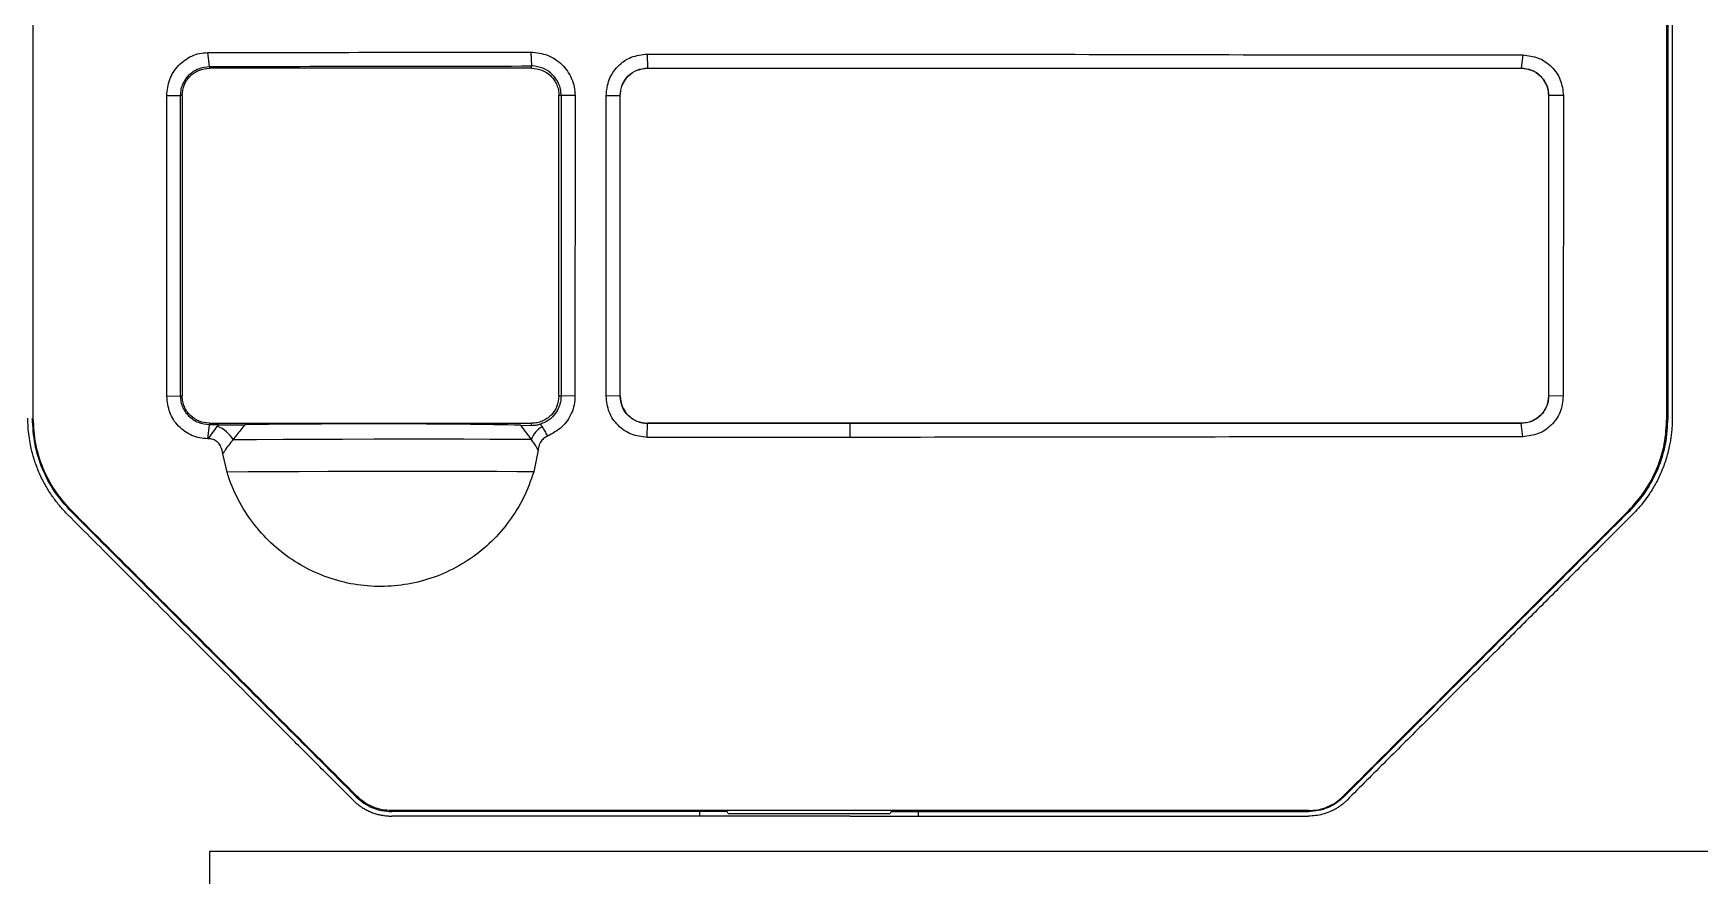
# Model space of a CAD drawing. Header units: millimetres. Extents: x 123.5 to 144.3, y 105.4 to 121.6.
# Drawn here: x 126.277 to 129.634, y 111.649 to 113.345 of the extents above; entities that cross this region are included whole.
import ezdxf

# ---------------------------------------------------------------- set-up
doc = ezdxf.new("R2010")
doc.units = ezdxf.units.MM
doc.layers.add('WIRES', color=7, linetype='Continuous')

msp = doc.modelspace()

# ---------------------------------------------------------------- linework, layer by layer
at = {"color": 7, "linetype": 'Continuous'}
for p, q in [((126.6318, 113.2783), (126.6282, 113.3063)), ((127.279, 113.3074), (127.2808, 113.2794)), ((127.5134, 113.3033), (127.9225, 113.3034)), ((127.5134, 113.3033), (127.5146, 113.2753)), ((129.278, 113.3015), (129.2745, 113.2753)), ((126.6318, 113.2783), (126.6318, 113.277)), ((126.6318, 113.277), (126.6318, 113.2748)), ((127.2808, 113.2748), (126.6318, 113.2748)), ((127.2808, 113.2794), (127.2808, 113.2781)), ((127.2808, 113.2748), (127.2808, 113.2781)), ((127.5145, 113.2753), (127.5145, 113.2748)), ((127.5145, 113.2748), (127.9225, 113.2748)), ((127.5146, 113.2753), (127.9225, 113.2753)), ((127.9225, 113.2748), (127.9225, 113.2753)), ((129.2745, 113.2753), (129.2745, 113.2748)), ((126.5457, 113.2197), (126.5735, 113.2198)), ((126.5458, 112.6142), (126.5457, 113.2197)), ((126.5736, 112.6148), (126.5735, 113.2198)), ((126.5747, 113.2198), (126.5735, 113.2198)), ((126.5768, 113.2198), (126.5747, 113.2198)), ((126.5768, 113.2198), (126.5768, 112.6148)), ((127.3358, 112.6148), (127.3358, 113.2198)), ((127.3391, 113.2198), (127.3358, 113.2198)), ((127.3391, 113.2198), (127.3404, 113.2198)), ((127.3404, 113.2198), (127.3402, 112.6148)), ((127.3684, 113.2198), (127.3404, 113.2198)), ((127.3684, 113.2198), (127.3682, 112.6141)), ((127.431, 112.6141), (127.431, 113.2198)), ((127.431, 113.2198), (127.4591, 113.2198)), ((127.4591, 112.6148), (127.4591, 113.2198)), ((127.4591, 113.2198), (127.4595, 113.2198)), ((127.4595, 112.6148), (127.4595, 113.2198)), ((129.3295, 113.2198), (129.3295, 112.6148)), ((129.33, 113.2198), (129.3295, 113.2198)), ((129.3599, 113.2197), (129.33, 113.2198)), ((129.33, 113.2198), (129.33, 112.6148)), ((129.3599, 113.2197), (129.3594, 112.6141)), ((126.5458, 112.6142), (126.5736, 112.6148)), ((126.5736, 112.6148), (126.5749, 112.6148)), ((126.5749, 112.6148), (126.5768, 112.6148)), ((127.3358, 112.6148), (127.339, 112.6148)), ((127.339, 112.6148), (127.3402, 112.6148)), ((127.3682, 112.6141), (127.3402, 112.6148)), ((127.4591, 112.6148), (127.431, 112.6141)), ((127.4595, 112.6148), (127.4591, 112.6148)), ((129.33, 112.6148), (129.3295, 112.6148)), ((129.3594, 112.6141), (129.33, 112.6148)), ((126.6283, 112.5286), (126.6318, 112.5566)), ((126.6318, 112.5598), (126.6318, 112.5578)), ((126.6318, 112.5598), (127.2808, 112.5598)), ((126.6318, 112.5578), (126.6318, 112.5566)), ((126.6503, 112.5565), (126.6318, 112.5566)), ((127.2585, 112.556), (127.2808, 112.5556)), ((127.2808, 112.5567), (127.2808, 112.5598)), ((127.2808, 112.5556), (127.2808, 112.5567)), ((127.5134, 112.5314), (127.5145, 112.5594)), ((127.9225, 112.5598), (127.5145, 112.5598)), ((127.5145, 112.5594), (127.5145, 112.5598)), ((127.9225, 112.5594), (127.5146, 112.5594)), ((127.9225, 112.5594), (127.9225, 112.5598)), ((127.9225, 112.5314), (127.9225, 112.5594)), ((129.2745, 112.5593), (129.2745, 112.5598)), ((129.2779, 112.5328), (129.2745, 112.5593)), ((129.5699, 112.5701), (129.5682, 112.5701)), ((126.6299, 112.5286), (126.6283, 112.5286)), ((127.9225, 112.5314), (127.5135, 112.5314)), ((126.6671, 112.4613), (126.6588, 112.4985)), ((127.294, 112.5055), (127.2852, 112.4619)), ((126.3529, 112.3822), (126.3541, 112.3834)), ((129.4921, 112.3822), (129.4909, 112.3834)), ((126.9276, 111.8074), (126.9289, 111.8087)), ((128.9174, 111.8074), (128.9161, 111.8087)), ((126.9989, 111.7797), (126.9989, 111.7779)), ((127.62, 111.7687), (127.62, 111.7779)), ((127.677, 111.774), (127.675, 111.7779)), ((127.677, 111.774), (128.003, 111.774)), ((128.005, 111.7779), (128.003, 111.774)), ((128.06, 111.7779), (128.06, 111.7687)), ((128.8461, 111.7779), (128.8461, 111.7797))]:
    msp.add_line(p, q, dxfattribs=at)
at = {"color": 7, "linetype": 'Continuous', "flags": 128}
for points in [[(126.6794, 112.527), (126.7265, 112.5274), (126.78, 112.5277), (126.8383, 112.5279), (126.8998, 112.5281), (126.9628, 112.5283), (127.0257, 112.5283), (127.0867, 112.5283), (127.1441, 112.5282), (127.1963, 112.5281), (127.242, 112.5279), (127.2799, 112.5276)], [(127.2852, 112.4619), (127.2519, 112.4622), (127.2107, 112.4624), (127.1627, 112.4626), (127.1093, 112.4627), (127.0518, 112.4628), (126.9918, 112.4627), (126.9308, 112.4627), (126.8705, 112.4625), (126.8125, 112.4623), (126.7583, 112.462), (126.7094, 112.4617), (126.6671, 112.4613)]]:
    msp.add_lwpolyline(points, dxfattribs=at)
at = {"color": 7, "linetype": 'Continuous'}
for centre, radius, start, end in [((126.6236, 112.4932), 0.0652, 31.2032, 68.0624), ((127.3269, 112.5083), 0.0508, 119.3356, 157.6954)]:
    msp.add_arc(centre, radius, start, end, dxfattribs=at)
msp.add_ellipse((126.9563, 112.5519), major_axis=(0.3818, 0), ratio=0.017452, start_param=0.657499, end_param=2.294467, dxfattribs=at)
for points, knots in [([(129.5792, 115.9487), (129.5792, 115.3883), (129.5792, 114.8254), (129.5792, 113.6981), (129.5792, 113.1338), (129.5792, 112.5701)], [0, 0, 0, 0, 0.5, 0.5, 1, 1, 1, 1]), ([(129.5699, 115.5389), (129.5699, 115.4628), (129.5699, 115.3034), (129.5699, 115.0529), (129.5699, 114.8144), (129.5699, 114.592), (129.5699, 114.4423), (129.5699, 114.3384), (129.5699, 114.2832), (129.5699, 114.2273), (129.5699, 114.1708), (129.5699, 114.1136), (129.5699, 113.98), (129.5699, 113.7799), (129.5699, 113.5227), (129.5699, 113.2942), (129.5699, 113.0941), (129.5699, 112.9227), (129.5699, 112.7798), (129.5699, 112.6654), (129.5699, 112.5987), (129.5699, 112.5701)], [0, 0, 0, 0, 0.077058, 0.161583, 0.253579, 0.318389, 0.386454, 0.404818, 0.423405, 0.442216, 0.46125, 0.480508, 0.499988, 0.596108, 0.682623, 0.759532, 0.826835, 0.884534, 0.932628, 0.971117, 1, 1, 1, 1]), ([(126.2768, 112.5701), (126.2768, 112.7605), (126.2768, 113.1414), (126.2768, 113.5224), (126.2768, 113.7128)], [0, 0, 0, 0, 0.49998, 1, 1, 1, 1]), ([(129.5682, 112.5701), (129.5682, 112.7605), (129.5682, 113.1414), (129.5682, 113.5224), (129.5682, 113.7128)], [0, 0, 0, 0, 0.499982, 1, 1, 1, 1]), ([(126.5457, 113.2197), (126.5468, 113.2308), (126.5492, 113.253), (126.5678, 113.2818), (126.5907, 113.298), (126.6117, 113.3052), (126.6227, 113.3059), (126.6282, 113.3063)], [0, 0, 0, 0, 0.24966, 0.499226, 0.748856, 0.874405, 1, 1, 1, 1]), ([(126.6282, 113.3063), (126.7365, 113.3065), (126.9529, 113.307), (127.1703, 113.3072), (127.279, 113.3074)], [0, 0, 0, 0, 0.500001, 1, 1, 1, 1]), ([(127.279, 113.3074), (127.2906, 113.3061), (127.3138, 113.3035), (127.3435, 113.2836), (127.3602, 113.2593), (127.3674, 113.2372), (127.3681, 113.2256), (127.3684, 113.2198)], [0, 0, 0, 0, 0.249987, 0.499743, 0.749311, 0.874661, 1, 1, 1, 1]), ([(127.431, 113.2198), (127.4323, 113.2307), (127.4347, 113.2524), (127.4535, 113.2801), (127.4808, 113.2995), (127.5026, 113.3021), (127.5134, 113.3033)], [0, 0, 0, 0, 0.250048, 0.499931, 0.749943, 1, 1, 1, 1]), ([(127.9225, 113.3034), (128.0736, 113.3032), (128.3757, 113.303), (128.8281, 113.3018), (129.128, 113.3016), (129.278, 113.3015)], [0, 0, 0, 0, 0.333353, 0.6666928, 1, 1, 1, 1]), ([(129.278, 113.3015), (129.2886, 113.3003), (129.31, 113.2979), (129.3371, 113.2791), (129.3561, 113.252), (129.3586, 113.2305), (129.3599, 113.2197)], [0, 0, 0, 0, 0.250195, 0.500247, 0.750193, 1, 1, 1, 1]), ([(126.5735, 113.2198), (126.5738, 113.2242), (126.5743, 113.2326), (126.5795, 113.2473), (126.5904, 113.2628), (126.6093, 113.2757), (126.6243, 113.2774), (126.6318, 113.2783)], [0, 0, 0, 0, 0.142779, 0.274806, 0.505799, 0.752911, 1, 1, 1, 1]), ([(126.5768, 113.2198), (126.5776, 113.227), (126.5792, 113.2412), (126.5917, 113.2594), (126.6098, 113.2723), (126.6244, 113.274), (126.6318, 113.2748)], [0, 0, 0, 0, 0.248758, 0.493739, 0.74536, 1, 1, 1, 1]), ([(126.6318, 113.2783), (126.7397, 113.2785), (126.9555, 113.279), (127.1724, 113.2792), (127.2808, 113.2794)], [0, 0, 0, 0, 0.5, 1, 1, 1, 1]), ([(127.3404, 113.2198), (127.3401, 113.2242), (127.3396, 113.2326), (127.3345, 113.2473), (127.3236, 113.2632), (127.3043, 113.2767), (127.2886, 113.2785), (127.2808, 113.2794)], [0, 0, 0, 0, 0.139662, 0.269296, 0.497549, 0.748909, 1, 1, 1, 1]), ([(127.2808, 113.2748), (127.2879, 113.274), (127.3021, 113.2724), (127.3204, 113.26), (127.3306, 113.2449), (127.3352, 113.2309), (127.3356, 113.2235), (127.3358, 113.2198)], [0, 0, 0, 0, 0.247412, 0.491701, 0.743307, 0.87174, 1, 1, 1, 1]), ([(127.4591, 113.2198), (127.4599, 113.2272), (127.4616, 113.2418), (127.4745, 113.2602), (127.4928, 113.2729), (127.5073, 113.2745), (127.5145, 113.2753)], [0, 0, 0, 0, 0.251749, 0.502619, 0.751134, 1, 1, 1, 1]), ([(127.4595, 113.2198), (127.4598, 113.2235), (127.4602, 113.231), (127.4647, 113.245), (127.475, 113.26), (127.4932, 113.2725), (127.5074, 113.274), (127.5145, 113.2748)], [0, 0, 0, 0, 0.129144, 0.258324, 0.508288, 0.75186, 1, 1, 1, 1]), ([(127.9225, 113.2753), (128.0731, 113.2753), (128.3744, 113.2753), (128.8258, 113.2753), (129.1249, 113.2753), (129.2745, 113.2753)], [0, 0, 0, 0, 0.333331, 0.666672, 1, 1, 1, 1]), ([(127.9225, 113.2748), (128.0732, 113.2748), (128.3745, 113.2748), (128.8258, 113.2748), (129.1249, 113.2748), (129.2745, 113.2748)], [0, 0, 0, 0, 0.333321, 0.666657, 1, 1, 1, 1]), ([(129.2745, 113.2753), (129.2818, 113.2745), (129.2962, 113.2729), (129.3147, 113.2602), (129.3249, 113.2448), (129.3294, 113.2308), (129.3298, 113.2235), (129.33, 113.2198)], [0, 0, 0, 0, 0.2514122, 0.5009126, 0.7504132, 0.8753201, 1, 1, 1, 1]), ([(129.2745, 113.2748), (129.2817, 113.274), (129.2958, 113.2725), (129.314, 113.2601), (129.3243, 113.245), (129.3289, 113.231), (129.3293, 113.2236), (129.3295, 113.2198)], [0, 0, 0, 0, 0.2482946, 0.4919936, 0.7417014, 0.8708729, 1, 1, 1, 1]), ([(126.6283, 112.5286), (126.6228, 112.529), (126.6119, 112.5297), (126.591, 112.5366), (126.5681, 112.5526), (126.5494, 112.5811), (126.547, 112.6031), (126.5458, 112.6142)], [0, 0, 0, 0, 0.125558, 0.251091, 0.500807, 0.750376, 1, 1, 1, 1]), ([(126.6318, 112.5566), (126.6242, 112.5575), (126.6093, 112.5592), (126.5902, 112.5722), (126.5794, 112.5878), (126.5744, 112.6025), (126.5739, 112.6106), (126.5736, 112.6148)], [0, 0, 0, 0, 0.250743, 0.495623, 0.731913, 0.862071, 1, 1, 1, 1]), ([(126.6318, 112.5598), (126.6247, 112.5606), (126.6105, 112.5622), (126.5922, 112.5746), (126.582, 112.5897), (126.5774, 112.6038), (126.577, 112.6111), (126.5768, 112.6148)], [0, 0, 0, 0, 0.246719, 0.49084, 0.742792, 0.871479, 1, 1, 1, 1]), ([(127.3358, 112.6148), (127.335, 112.6077), (127.3334, 112.5935), (127.3209, 112.5752), (127.3058, 112.565), (127.2918, 112.5605), (127.2845, 112.56), (127.2808, 112.5598)], [0, 0, 0, 0, 0.247848, 0.492269, 0.743698, 0.871936, 1, 1, 1, 1]), ([(127.3402, 112.6148), (127.3398, 112.6093), (127.339, 112.5994), (127.3329, 112.5851), (127.3245, 112.5737), (127.3139, 112.565), (127.3053, 112.5604), (127.3, 112.5587), (127.2985, 112.5581)], [0, 0, 0, 0, 0.218305, 0.393446, 0.613296, 0.777133, 0.935963, 1, 1, 1, 1]), ([(127.3682, 112.6141), (127.3679, 112.6083), (127.3672, 112.5968), (127.3599, 112.5749), (127.3435, 112.5501), (127.323, 112.5393), (127.3128, 112.5339)], [0, 0, 0, 0, 0.167162, 0.334313, 0.667111, 1, 1, 1, 1]), ([(127.5134, 112.5314), (127.5026, 112.5326), (127.481, 112.5351), (127.4537, 112.5543), (127.4347, 112.5817), (127.4322, 112.6033), (127.431, 112.6141)], [0, 0, 0, 0, 0.250359, 0.500365, 0.750248, 1, 1, 1, 1]), ([(127.5145, 112.5594), (127.5073, 112.5602), (127.4928, 112.5619), (127.4744, 112.5746), (127.4615, 112.593), (127.4599, 112.6075), (127.4591, 112.6148)], [0, 0, 0, 0, 0.2497189, 0.4996926, 0.7490554, 1, 1, 1, 1]), ([(127.4595, 112.6148), (127.4603, 112.6077), (127.4619, 112.5935), (127.4743, 112.5753), (127.4894, 112.565), (127.5034, 112.5605), (127.5108, 112.56), (127.5145, 112.5598)], [0, 0, 0, 0, 0.247869, 0.491335, 0.741426, 0.870737, 1, 1, 1, 1]), ([(129.3295, 112.6148), (129.3287, 112.6077), (129.3271, 112.5934), (129.3147, 112.5752), (129.2996, 112.565), (129.2856, 112.5605), (129.2782, 112.56), (129.2745, 112.5598)], [0, 0, 0, 0, 0.247611, 0.4908558, 0.7412051, 0.8706183, 1, 1, 1, 1]), ([(129.33, 112.6148), (129.3298, 112.6112), (129.3294, 112.6039), (129.3261, 112.5934), (129.3209, 112.5837), (129.3117, 112.5725), (129.2962, 112.5618), (129.2818, 112.5602), (129.2745, 112.5593)], [0, 0, 0, 0, 0.1252363, 0.2498372, 0.3743041, 0.4989604, 0.7490135, 1, 1, 1, 1]), ([(129.3594, 112.6141), (129.3582, 112.6034), (129.3558, 112.582), (129.3368, 112.5551), (129.3098, 112.5364), (129.2886, 112.534), (129.2779, 112.5328)], [0, 0, 0, 0, 0.249762, 0.499581, 0.749612, 1, 1, 1, 1]), ([(126.3464, 112.3756), (126.3438, 112.3782), (126.3388, 112.3834), (126.3316, 112.3915), (126.3247, 112.3999), (126.3182, 112.4085), (126.3089, 112.4218), (126.2978, 112.4403), (126.2863, 112.4646), (126.2773, 112.4899), (126.2714, 112.5132), (126.268, 112.5339), (126.2662, 112.552), (126.2659, 112.564), (126.2658, 112.5701)], [0, 0, 0, 0, 0.05048, 0.100794, 0.151019, 0.201237, 0.251526, 0.375866, 0.500085, 0.624339, 0.748588, 0.832355, 0.916035, 1, 1, 1, 1]), ([(126.3529, 112.3822), (126.3412, 112.3952), (126.3181, 112.4212), (126.2939, 112.4677), (126.278, 112.5177), (126.276, 112.5526), (126.2751, 112.5701)], [0, 0, 0, 0, 0.251469, 0.500073, 0.748619, 1, 1, 1, 1]), ([(126.3541, 112.3834), (126.3426, 112.3964), (126.3195, 112.4221), (126.2956, 112.4684), (126.2797, 112.5181), (126.2778, 112.5527), (126.2768, 112.5701)], [0, 0, 0, 0, 0.251471, 0.500068, 0.748609, 1, 1, 1, 1]), ([(126.6299, 112.5286), (126.6299, 112.5286), (126.6325, 112.5327), (126.6382, 112.5413), (126.6447, 112.5495), (126.648, 112.5537)], [0, 0, 0, 0, 0.000089, 0.486132, 1, 1, 1, 1]), ([(126.648, 112.5537), (126.6488, 112.5547), (126.6495, 112.5556), (126.6503, 112.5565), (126.6503, 112.5565)], [0, 0, 0, 0, 0.9992819, 1, 1, 1, 1]), ([(126.6503, 112.5565), (126.6556, 112.5565), (126.6688, 112.5565), (126.6871, 112.5567), (126.6984, 112.5568), (126.7035, 112.5569)], [0, 0, 0, 0, 0.268063, 0.666554, 1, 1, 1, 1]), ([(126.7035, 112.5569), (126.6976, 112.55), (126.6893, 112.5402), (126.6817, 112.53), (126.6794, 112.527)], [0, 0, 0, 0, 0.701752, 1, 1, 1, 1]), ([(127.2799, 112.5276), (127.278, 112.5303), (127.2723, 112.5385), (127.265, 112.5479), (127.2596, 112.5546), (127.2585, 112.556)], [0, 0, 0, 0, 0.2858559, 0.8572032, 1, 1, 1, 1]), ([(127.2808, 112.5556), (127.2838, 112.5557), (127.2888, 112.5558), (127.2951, 112.5571), (127.2979, 112.558), (127.2985, 112.5581)], [0, 0, 0, 0, 0.548166, 0.919237, 1, 1, 1, 1]), ([(127.2985, 112.5581), (127.2985, 112.5581), (127.2997, 112.5562), (127.3008, 112.5544), (127.302, 112.5526)], [0, 0, 0, 0, 0.0003451, 1, 1, 1, 1]), ([(127.302, 112.5526), (127.3038, 112.5497), (127.3074, 112.5439), (127.3108, 112.5377), (127.3126, 112.5342), (127.3128, 112.5339), (127.3128, 112.5339)], [0, 0, 0, 0, 0.469389, 0.940865, 0.999888, 1, 1, 1, 1]), ([(129.2745, 112.5598), (129.125, 112.5598), (128.8258, 112.5598), (128.3745, 112.5598), (128.0732, 112.5598), (127.9225, 112.5598)], [0, 0, 0, 0, 0.3333322, 0.6666645, 1, 1, 1, 1]), ([(129.2745, 112.5593), (129.125, 112.5593), (128.8258, 112.5593), (128.3745, 112.5593), (128.0732, 112.5593), (127.9225, 112.5594)], [0, 0, 0, 0, 0.333329, 0.666669, 1, 1, 1, 1]), ([(129.4909, 112.3834), (129.5024, 112.3964), (129.5255, 112.4221), (129.5494, 112.4684), (129.5653, 112.5181), (129.5672, 112.5527), (129.5682, 112.5701)], [0, 0, 0, 0, 0.2514714, 0.5000693, 0.7486102, 1, 1, 1, 1]), ([(129.5699, 112.5701), (129.569, 112.5526), (129.567, 112.5177), (129.5511, 112.4677), (129.5269, 112.4212), (129.5038, 112.3952), (129.4921, 112.3822)], [0, 0, 0, 0, 0.25138, 0.499927, 0.748531, 1, 1, 1, 1]), ([(129.5792, 112.5701), (129.5791, 112.5664), (129.5791, 112.5592), (129.5784, 112.5483), (129.5773, 112.5375), (129.5758, 112.5268), (129.573, 112.5108), (129.5677, 112.4899), (129.5587, 112.4646), (129.5472, 112.4403), (129.5348, 112.4197), (129.5226, 112.4027), (129.5112, 112.3887), (129.5028, 112.38), (129.4986, 112.3756)], [0, 0, 0, 0, 0.050436, 0.100719, 0.150928, 0.201143, 0.251445, 0.375683, 0.499949, 0.624156, 0.748508, 0.832261, 0.91597, 1, 1, 1, 1]), ([(126.6588, 112.4985), (126.6578, 112.5031), (126.6562, 112.5111), (126.6497, 112.5208), (126.6416, 112.5266), (126.6345, 112.5284), (126.6307, 112.5286), (126.6299, 112.5286)], [0, 0, 0, 0, 0.305562, 0.527666, 0.751343, 0.944216, 1, 1, 1, 1]), ([(126.6794, 112.527), (126.6764, 112.5233), (126.6703, 112.5159), (126.6636, 112.5063), (126.66, 112.5004), (126.6588, 112.4985)], [0, 0, 0, 0, 0.400075, 0.799825, 1, 1, 1, 1]), ([(127.294, 112.5055), (127.2927, 112.5079), (127.2901, 112.5129), (127.2854, 112.5203), (127.2817, 112.5251), (127.2799, 112.5276)], [0, 0, 0, 0, 0.308305, 0.654007, 1, 1, 1, 1]), ([(127.3128, 112.5339), (127.31, 112.5324), (127.3044, 112.5296), (127.298, 112.5211), (127.2949, 112.5127), (127.2942, 112.5071), (127.294, 112.5055)], [0, 0, 0, 0, 0.261203, 0.522021, 0.867202, 1, 1, 1, 1]), ([(129.2779, 112.5328), (129.128, 112.5327), (128.8281, 112.5325), (128.3757, 112.5316), (128.0736, 112.5315), (127.9225, 112.5314)], [0, 0, 0, 0, 0.333302, 0.666642, 1, 1, 1, 1]), ([(127.2852, 112.4619), (127.2789, 112.4444), (127.2665, 112.4095), (127.237, 112.3623), (127.2009, 112.3205), (127.1581, 112.2858), (127.1102, 112.2587), (127.0585, 112.2403), (127.0047, 112.2308), (126.9502, 112.2307), (126.8964, 112.2397), (126.845, 112.2577), (126.7972, 112.284), (126.7545, 112.3181), (126.7178, 112.3589), (126.6885, 112.4054), (126.6735, 112.4408), (126.6676, 112.4598), (126.6671, 112.4613)], [0, 0, 0, 0, 0.0674983, 0.1342106, 0.2009212, 0.2674503, 0.3339777, 0.4001167, 0.4662547, 0.5320991, 0.5979438, 0.6637221, 0.729502, 0.7954721, 0.8614442, 0.9277786, 0.9941144, 1, 1, 1, 1]), ([(126.9276, 111.8074), (126.832, 111.9032), (126.6402, 112.0951), (126.4488, 112.2863), (126.3529, 112.3822)], [0, 0, 0, 0, 0.4989844, 1, 1, 1, 1]), ([(126.9289, 111.8087), (126.8332, 111.9044), (126.6415, 112.0963), (126.45, 112.2876), (126.3541, 112.3834)], [0, 0, 0, 0, 0.498982, 1, 1, 1, 1]), ([(128.9161, 111.8087), (129.0118, 111.9044), (129.2035, 112.0963), (129.395, 112.2876), (129.4909, 112.3834)], [0, 0, 0, 0, 0.498982, 1, 1, 1, 1]), ([(129.4921, 112.3822), (129.3962, 112.2863), (129.2048, 112.0951), (129.013, 111.9032), (128.9174, 111.8074)], [0, 0, 0, 0, 0.501015, 1, 1, 1, 1]), ([(126.9211, 111.8009), (126.9, 111.822), (126.8582, 111.8638), (126.7962, 111.9257), (126.7355, 111.9864), (126.6761, 112.0459), (126.618, 112.104), (126.5612, 112.1608), (126.5056, 112.2163), (126.4514, 112.2706), (126.3984, 112.3235), (126.3636, 112.3584), (126.3464, 112.3756)], [0, 0, 0, 0, 0.109978, 0.21773, 0.323261, 0.426574, 0.527671, 0.626554, 0.723227, 0.817691, 0.909948, 1, 1, 1, 1]), ([(129.4986, 112.3756), (129.477, 112.354), (129.4332, 112.3102), (129.3664, 112.2434), (129.2976, 112.1746), (129.2267, 112.1037), (129.1539, 112.0309), (129.079, 111.956), (129.0021, 111.8791), (128.9502, 111.8272), (128.9239, 111.8009)], [0, 0, 0, 0, 0.112909, 0.229265, 0.34907, 0.472329, 0.599046, 0.729227, 0.862876, 1, 1, 1, 1]), ([(126.9276, 111.8074), (126.9326, 111.803), (126.9425, 111.7942), (126.9601, 111.7851), (126.9791, 111.779), (126.9923, 111.7783), (126.9989, 111.7779)], [0, 0, 0, 0, 0.25116, 0.49979, 0.748543, 1, 1, 1, 1]), ([(126.9989, 111.7797), (126.9924, 111.78), (126.9794, 111.7808), (126.9608, 111.7867), (126.9434, 111.7957), (126.9337, 111.8043), (126.9289, 111.8087)], [0, 0, 0, 0, 0.251472, 0.500214, 0.748832, 1, 1, 1, 1]), ([(128.8461, 111.7797), (128.8526, 111.78), (128.8656, 111.7808), (128.8842, 111.7867), (128.9016, 111.7957), (128.9113, 111.8043), (128.9161, 111.8087)], [0, 0, 0, 0, 0.2514717, 0.5002134, 0.7488296, 1, 1, 1, 1]), ([(128.9174, 111.8074), (128.9124, 111.803), (128.9025, 111.7942), (128.8849, 111.7851), (128.8659, 111.779), (128.8527, 111.7783), (128.8461, 111.7779)], [0, 0, 0, 0, 0.251159, 0.49979, 0.748542, 1, 1, 1, 1]), ([(126.9211, 111.8009), (126.923, 111.7991), (126.9267, 111.7955), (126.9329, 111.7905), (126.9396, 111.7859), (126.9468, 111.7817), (126.9545, 111.7779), (126.9626, 111.7747), (126.9712, 111.7721), (126.9801, 111.7702), (126.9894, 111.7689), (126.9957, 111.7688), (126.9989, 111.7687)], [0, 0, 0, 0, 0.089244, 0.180866, 0.274872, 0.371266, 0.470053, 0.571236, 0.674819, 0.780805, 0.889198, 1, 1, 1, 1]), ([(127.9225, 111.7797), (127.7686, 111.7797), (127.4602, 111.7797), (127.1528, 111.7797), (126.9989, 111.7797)], [0, 0, 0, 0, 0.499113, 1, 1, 1, 1]), ([(127.675, 111.7779), (127.562, 111.7779), (127.3363, 111.7779), (127.1113, 111.7779), (126.9989, 111.7779)], [0, 0, 0, 0, 0.5005051, 1, 1, 1, 1]), ([(128.8461, 111.7797), (128.6922, 111.7797), (128.3848, 111.7797), (128.0764, 111.7797), (127.9225, 111.7797)], [0, 0, 0, 0, 0.500887, 1, 1, 1, 1]), ([(128.005, 111.7779), (128.1044, 111.7779), (128.2974, 111.7779), (128.5779, 111.7779), (128.7587, 111.7779), (128.8461, 111.7779)], [0, 0, 0, 0, 0.353826, 0.68763, 1, 1, 1, 1]), ([(128.9239, 111.8009), (128.9222, 111.7992), (128.9187, 111.7959), (128.9131, 111.7913), (128.9073, 111.7871), (128.9012, 111.7833), (128.8948, 111.7799), (128.8861, 111.776), (128.8747, 111.7721), (128.8605, 111.7692), (128.8509, 111.7688), (128.8461, 111.7687)], [0, 0, 0, 0, 0.083936, 0.16713, 0.249942, 0.332739, 0.415887, 0.499746, 0.6667, 0.832487, 1, 1, 1, 1]), ([(127.9225, 111.7687), (127.8987, 111.7687), (127.8511, 111.7687), (127.7798, 111.7687), (127.7085, 111.7687), (127.6373, 111.7687), (127.5661, 111.7687), (127.495, 111.7687), (127.4239, 111.7687), (127.3529, 111.7687), (127.2819, 111.7687), (127.2111, 111.7687), (127.1403, 111.7687), (127.0695, 111.7687), (127.0224, 111.7687), (126.9989, 111.7687)], [0, 0, 0, 0, 0.077159, 0.154278, 0.231357, 0.308396, 0.385396, 0.462357, 0.539279, 0.616162, 0.693007, 0.769813, 0.84658, 0.923309, 1, 1, 1, 1]), ([(127.9225, 111.7687), (127.9481, 111.7687), (127.9992, 111.7687), (128.0759, 111.7687), (128.1527, 111.7687), (128.2296, 111.7687), (128.3065, 111.7687), (128.3834, 111.7687), (128.4604, 111.7687), (128.5375, 111.7687), (128.6146, 111.7687), (128.6917, 111.7687), (128.7689, 111.7687), (128.8204, 111.7687), (128.8461, 111.7687)], [0, 0, 0, 0, 0.082907, 0.165875, 0.248909, 0.332014, 0.415194, 0.498456, 0.581803, 0.665241, 0.748774, 0.832409, 0.916149, 1, 1, 1, 1])]:
    msp.add_open_spline(points, degree=3, knots=knots, dxfattribs=at)
at = {"layer": 'WIRES'}
for p, q in [((126.6324, 110.902), (126.6324, 111.6983)), ((126.6324, 111.6983), (131.6431, 111.6983))]:
    msp.add_line(p, q, dxfattribs=at)

doc.saveas('drawing.dxf')
